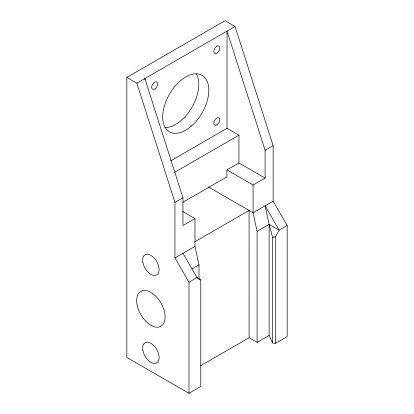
<?xml version="1.0" encoding="UTF-8"?>
<svg xmlns="http://www.w3.org/2000/svg" width="414" height="414" viewBox="0 0 414 414"><rect width="100%" height="100%" fill="white"/><g stroke="black" fill="none" stroke-linecap="round" stroke-linejoin="round"><path stroke-width="0.62" d="M144.869 79.845L144.869 78.556L182.952 197.747L182.952 225.516L194.978 218.571L182.724 211.497M170.578 160.911L227.032 128.314L227.032 31.117L265.11 150.298L265.11 178.067L253.083 185.011L226.919 169.906L226.919 176.845L182.776 202.337M194.88 241.771L249.078 210.467L249.088 337.746L257.104 342.373L257.104 231.286L269.131 224.347L279.15 230.132L265.115 205.836L269.131 224.347L269.131 335.428L272.635 342.983L275.372 343.397L275.372 236.849L279.15 230.132L287.171 225.501L273.136 201.204L273.131 145.661L235.054 26.486L225.03 20.7L126.829 77.402L126.839 357.432L188.975 393.3L200.774 386.49L200.774 279.942L196.992 277.587L182.957 253.285M126.829 77.402L136.853 83.188L235.054 26.486M174.661 172.307L238.94 135.192L238.94 162.966L226.919 169.906M188.975 393.3L188.975 282.213L174.941 257.912L174.936 202.374L182.952 197.747M265.11 150.298L273.131 145.661M174.941 257.912L194.978 246.346L194.978 218.571M273.136 201.204L253.089 212.78L208.34 186.947M191.889 268.96L198.994 264.856L194.978 246.346M188.975 282.213L196.992 277.587M200.474 365.826L249.088 337.746M257.104 342.373L269.131 335.428M275.372 343.397L287.171 336.587L287.171 225.501M272.635 342.983L272.635 237.641L275.372 236.849M200.774 279.942L196.236 277.302M227.032 128.314L238.94 135.192M238.94 162.966L265.11 178.067M136.853 83.188L174.936 202.374M269.131 224.347L272.635 237.641M257.104 231.286L253.089 212.78L253.083 185.011M198.994 264.856L198.994 279.067M196.324 73.925A32.597 18.816 -60 0 1 191.791 107.583A32.597 18.816 -60 0 1 164.788 127.507M137.143 305.144A20.126 11.618 60 0 0 160.948 326.253A20.126 11.618 60 0 0 154.572 295.079A20.126 11.618 60 0 0 137.143 305.144M191.718 125.815A32.597 18.816 -60 0 0 202.048 75.322A32.597 18.816 -60 0 0 163.489 109.519A32.597 18.816 -60 0 0 191.718 125.815M217.221 124.692A4.254 2.453 -60 0 0 219.192 117.99A4.254 2.453 -60 0 0 214.033 121.778A4.254 2.453 -60 0 0 217.221 124.692M217.593 52.65A4.254 2.453 -60 0 0 218.944 46.063A4.254 2.453 -60 0 0 213.914 50.524A4.254 2.453 -60 0 0 217.593 52.65M155.467 88.518A4.254 2.453 -60 0 0 156.813 81.936A4.254 2.453 -60 0 0 151.783 86.397A4.254 2.453 -60 0 0 155.467 88.518M142.949 350.668A11.623 6.707 60 0 0 156.699 362.861A11.623 6.707 60 0 0 153.014 344.857A11.623 6.707 60 0 0 142.949 350.668M142.944 262.73A11.623 6.707 60 0 0 156.694 274.922A11.623 6.707 60 0 0 153.009 256.918A11.623 6.707 60 0 0 142.944 262.73"/></g></svg>
